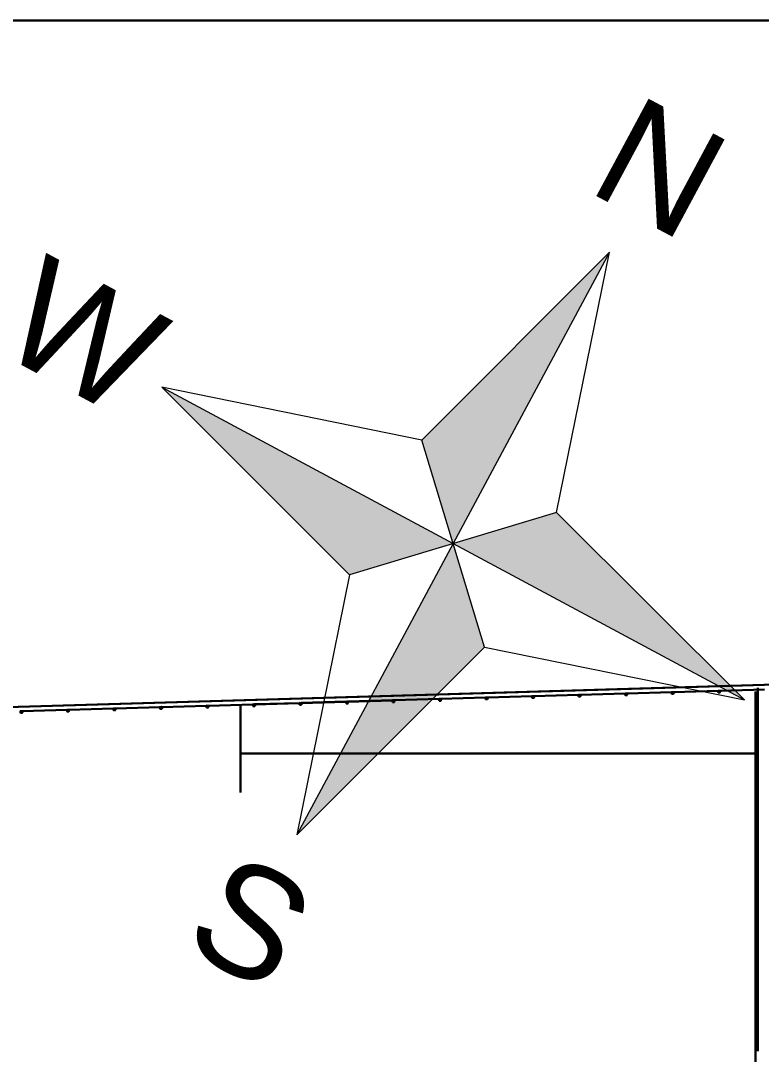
# Model space of a CAD drawing. Extents: x -15449 to 527173, y -170839 to 146543.
# Drawn here: x 15481.11 to 15494.48, y 7832.32 to 7850.99 of the extents above; entities that cross this region are included whole.
import ezdxf

# ---------------------------------------------------------------- set-up
doc = ezdxf.new("R2010")
doc.units = 0
doc.header["$LTSCALE"] = 8
doc.linetypes.add('IMPORT-X-F10A-LAY-S0-00-ASITE-001_EXTG_ROOF$0$HIDDEN2', pattern=[4.7625, 3.175, -1.5875])
doc.linetypes.add('IMPORT-X-F10A-LAY-S0-00-ASITE-001_EXTG_ROOF$0$X-IMFT-ROAD$0$HIDDEN2', pattern=[4.7625, 3.175, -1.5875])
doc.layers.get('0').update_dxf_attribs({"color": 1, "linetype": 'CONTINUOUS'})
for name, color, linetype, lineweight in [('G-IMPT', 7, 'CONTINUOUS', 30), ('Micron SGP Titleblock CAD template EDI$0$G-ANNO-TTLB', 7, 'CONTINUOUS', 30), ('Micron SGP Titleblock CAD template EDI$0$G-IMPT', 7, 'CONTINUOUS', 30)]:
    doc.layers.add(name, color=color, linetype=linetype, lineweight=lineweight)
doc.styles.add('Micron SGP Titleblock CAD template EDI$0$SansSerif', font='sanss___.ttf', dxfattribs={"height": 192.445911})

# ---------------------------------------------------------------- blocks, each defined once
blk = doc.blocks.new('Micron SGP Titleblock CAD template EDI$0$MU_SGP_ANTitleblock_A1_Type01_v1_1 - mu_NorthArrow_Type01-447759-sample')
at = {"layer": 'Micron SGP Titleblock CAD template EDI$0$G-IMPT', "lineweight": 18}
for points in [[(0, 0), (-133.1, 133.1), (0, 575.8)], [(575.8, 0), (0, 0), (133.1, 133.1)], [(-133.1, -133.1), (-575.8, 0), (0, 0)], [(133.1, -133.1), (0, -575.8), (0, 0)]]:
    blk.add_hatch(color=256, dxfattribs=at).paths.add_polyline_path(points)
blk.add_line((-133.1, -133.1), (0, -575.8), dxfattribs=at)
at = {"layer": 'Micron SGP Titleblock CAD template EDI$0$G-IMPT', "lineweight": 18, "flags": 128}
for points in [[(133.1, 133.1), (-133.1, -133.1), (-575.8, 0), (575.8, 0), (133.1, 133.1), (0, 575.8), (-133.1, 133.1)], [(0, 575.8), (0, -575.8), (133.1, -133.1), (575.8, 0)], [(133.1, -133.1), (-133.1, 133.1), (-575.8, 0)]]:
    blk.add_lwpolyline(points, dxfattribs=at)
at = {"layer": 'Micron SGP Titleblock CAD template EDI$0$G-IMPT', "color": 7, "lineweight": 18, "char_height": 192.446, "attachment_point": 1, "line_spacing_factor": 0.954805, "style": 'Micron SGP Titleblock CAD template EDI$0$SansSerif'}
for s, insert, width in [('\\fSansSerif|b0|i0|c136|p34|;N', (-88.6, 843.8), 225.998), ('\\fSansSerif|b0|i0|c136|p34|;W', (-865.4, 111.1), 297.366), ('\\fSansSerif|b0|i0|c136|p34|;S', (-88.6, -650), 208.156)]:
    blk.add_mtext(s, dxfattribs=dict(at, insert=insert, width=width))
blk = doc.blocks.new('A$Cf1db08be')
blk.add_line((0, 71.334), (94.333, 71.334))
blk.add_lwpolyline([(0, 71.334), (94.333, 71.334), (94.333, 0.001), (0, 0.001)], close=True)
at = {"layer": 'G-IMPT'}
for p, q in [((4.728, 58.82), (34.969, 59.705)), ((34.96, 59.703), (19.86, 59.262)), ((19.86, 59.262), (4.728, 58.82)), ((19.14, 59.16), (19.945, 59.184)), ((19.14, 59.158), (19.945, 59.182)), ((19.945, 59.183), (19.945, 59.163)), ((19.948, 59.163), (19.947, 59.182)), ((19.95, 59.163), (19.95, 59.183)), ((19.976, 59.164), (19.975, 59.184)), ((19.978, 59.164), (19.977, 59.183)), ((19.98, 59.185), (20.785, 59.208)), ((19.98, 59.183), (20.785, 59.207)), ((19.98, 59.184), (19.981, 59.164)), ((20.836, 59.193), (20.769, 59.191)), ((20.783, 59.193), (20.783, 59.19)), ((20.784, 59.194), (20.785, 59.194)), ((20.784, 59.192), (20.785, 59.192)), ((20.784, 59.19), (20.785, 59.19)), ((20.785, 59.189), (20.784, 59.189)), ((20.785, 59.207), (20.785, 59.187)), ((20.785, 59.194), (20.785, 59.189)), ((20.785, 59.187), (20.79, 59.187)), ((20.788, 59.187), (20.787, 59.207)), ((20.79, 59.187), (20.79, 59.208)), ((20.79, 59.193), (20.815, 59.194)), ((20.79, 59.19), (20.815, 59.191)), ((20.802, 59.226), (20.804, 59.158)), ((20.815, 59.188), (20.815, 59.208)), ((20.82, 59.188), (20.815, 59.188)), ((20.818, 59.188), (20.817, 59.208)), ((20.82, 59.209), (21.624, 59.233)), ((20.82, 59.208), (21.624, 59.231)), ((20.82, 59.208), (20.82, 59.188)), ((20.821, 59.195), (20.82, 59.195)), ((20.82, 59.195), (20.82, 59.19)), ((20.822, 59.194), (20.82, 59.194)), ((20.822, 59.191), (20.82, 59.191)), ((20.82, 59.19), (20.822, 59.19)), ((20.829, 59.194), (20.822, 59.194)), ((20.822, 59.194), (20.822, 59.191)), ((20.822, 59.191), (20.829, 59.191)), ((20.829, 59.191), (20.829, 59.194)), ((21.676, 59.218), (21.609, 59.216)), ((21.623, 59.218), (21.625, 59.218)), ((21.623, 59.218), (21.623, 59.214)), ((21.623, 59.217), (21.625, 59.217)), ((21.624, 59.232), (21.625, 59.212)), ((21.624, 59.215), (21.625, 59.215)), ((21.625, 59.214), (21.624, 59.214)), ((21.625, 59.218), (21.625, 59.214)), ((21.625, 59.212), (21.63, 59.212)), ((21.627, 59.212), (21.627, 59.231)), ((21.63, 59.212), (21.629, 59.232)), ((21.63, 59.218), (21.655, 59.219)), ((21.63, 59.215), (21.655, 59.215)), ((21.641, 59.25), (21.643, 59.183)), ((21.655, 59.213), (21.655, 59.233)), ((21.66, 59.213), (21.655, 59.213)), ((21.658, 59.213), (21.657, 59.232)), ((21.659, 59.234), (22.464, 59.257)), ((21.66, 59.232), (22.464, 59.256)), ((21.66, 59.233), (21.66, 59.213)), ((21.661, 59.219), (21.66, 59.219)), ((21.66, 59.219), (21.66, 59.215)), ((21.661, 59.218), (21.66, 59.218)), ((21.661, 59.216), (21.66, 59.216)), ((21.66, 59.215), (21.661, 59.215)), ((21.669, 59.219), (21.662, 59.219)), ((21.662, 59.219), (21.662, 59.215)), ((21.662, 59.215), (21.669, 59.216)), ((21.669, 59.216), (21.669, 59.219)), ((22.302, 59.22), (22.302, 36.568)), ((22.342, 59.285), (22.342, 58.48)), ((22.344, 59.285), (22.344, 58.48)), ((13.261, 58.988), (14.066, 59.011)), ((13.262, 58.986), (14.066, 59.01)), ((14.065, 58.997), (14.067, 58.997)), ((14.065, 58.996), (14.065, 58.993)), ((14.065, 58.996), (14.067, 58.996)), ((14.065, 58.994), (14.067, 58.994)), ((14.067, 58.992), (14.065, 58.992)), ((14.066, 59.011), (14.067, 58.99)), ((14.067, 58.997), (14.067, 58.992)), ((14.067, 58.99), (14.072, 58.991)), ((14.069, 58.991), (14.069, 59.01)), ((14.072, 58.991), (14.071, 59.011)), ((14.072, 58.997), (14.097, 58.997)), ((14.072, 58.993), (14.097, 58.994)), ((14.097, 58.991), (14.096, 59.012)), ((14.102, 58.992), (14.097, 58.991)), ((14.099, 58.991), (14.099, 59.011)), ((14.101, 59.013), (14.906, 59.036)), ((14.101, 59.011), (14.906, 59.034)), ((14.101, 59.012), (14.102, 58.992)), ((14.103, 58.998), (14.102, 58.998)), ((14.102, 58.998), (14.102, 58.993)), ((14.103, 58.997), (14.102, 58.997)), ((14.103, 58.995), (14.102, 58.995)), ((14.102, 58.993), (14.103, 58.993)), ((14.11, 58.998), (14.104, 58.997)), ((14.104, 58.997), (14.104, 58.994)), ((14.104, 58.994), (14.111, 58.994)), ((14.111, 58.994), (14.11, 58.998)), ((14.904, 59.021), (14.905, 59.017)), ((14.905, 59.022), (14.906, 59.022)), ((14.905, 59.02), (14.906, 59.02)), ((14.905, 59.018), (14.906, 59.018)), ((14.906, 59.017), (14.905, 59.017)), ((14.906, 59.035), (14.907, 59.015)), ((14.906, 59.022), (14.906, 59.017)), ((14.907, 59.015), (14.912, 59.015)), ((14.909, 59.015), (14.908, 59.034)), ((14.912, 59.015), (14.911, 59.035)), ((14.911, 59.021), (14.937, 59.022)), ((14.911, 59.018), (14.937, 59.018)), ((14.937, 59.016), (14.936, 59.036)), ((14.942, 59.016), (14.937, 59.016)), ((14.939, 59.016), (14.939, 59.035)), ((14.941, 59.037), (15.746, 59.061)), ((14.941, 59.035), (15.746, 59.059)), ((14.941, 59.036), (14.942, 59.016)), ((14.943, 59.023), (14.942, 59.023)), ((14.942, 59.023), (14.942, 59.018)), ((14.943, 59.021), (14.942, 59.021)), ((14.943, 59.019), (14.942, 59.019)), ((14.942, 59.018), (14.943, 59.018)), ((14.95, 59.022), (14.944, 59.022)), ((14.944, 59.022), (14.944, 59.019)), ((14.944, 59.019), (14.95, 59.019)), ((14.95, 59.019), (14.95, 59.022)), ((15.744, 59.046), (15.744, 59.042)), ((15.745, 59.046), (15.746, 59.046)), ((15.745, 59.045), (15.746, 59.045)), ((15.745, 59.043), (15.746, 59.043)), ((15.746, 59.042), (15.745, 59.041)), ((15.746, 59.06), (15.746, 59.04)), ((15.746, 59.046), (15.746, 59.042)), ((15.746, 59.04), (15.751, 59.04)), ((15.749, 59.04), (15.748, 59.059)), ((15.751, 59.04), (15.751, 59.06)), ((15.751, 59.046), (15.776, 59.046)), ((15.751, 59.042), (15.776, 59.043)), ((15.777, 59.041), (15.776, 59.061)), ((15.782, 59.041), (15.777, 59.041)), ((15.779, 59.041), (15.779, 59.06)), ((15.781, 59.062), (16.586, 59.085)), ((15.781, 59.06), (16.586, 59.084)), ((15.781, 59.061), (15.782, 59.041)), ((15.783, 59.047), (15.781, 59.047)), ((15.781, 59.047), (15.782, 59.043)), ((15.783, 59.046), (15.781, 59.046)), ((15.783, 59.044), (15.782, 59.044)), ((15.782, 59.043), (15.783, 59.043)), ((15.79, 59.047), (15.783, 59.047)), ((15.783, 59.047), (15.783, 59.043)), ((15.783, 59.043), (15.79, 59.043)), ((15.79, 59.043), (15.79, 59.047)), ((16.584, 59.07), (16.584, 59.067)), ((16.585, 59.071), (16.586, 59.071)), ((16.585, 59.069), (16.586, 59.07)), ((16.585, 59.067), (16.586, 59.067)), ((16.586, 59.066), (16.585, 59.066)), ((16.586, 59.084), (16.586, 59.064)), ((16.586, 59.071), (16.586, 59.066)), ((16.586, 59.064), (16.591, 59.064)), ((16.589, 59.064), (16.588, 59.084)), ((16.591, 59.064), (16.591, 59.085)), ((16.591, 59.07), (16.616, 59.071)), ((16.591, 59.067), (16.616, 59.068)), ((16.616, 59.065), (16.616, 59.085)), ((16.621, 59.065), (16.616, 59.065)), ((16.619, 59.065), (16.618, 59.085)), ((16.621, 59.086), (17.425, 59.11)), ((16.621, 59.085), (17.425, 59.108)), ((16.621, 59.085), (16.621, 59.065)), ((16.622, 59.072), (16.621, 59.072)), ((16.621, 59.072), (16.621, 59.067)), ((16.623, 59.071), (16.621, 59.071)), ((16.623, 59.069), (16.621, 59.068)), ((16.621, 59.067), (16.623, 59.067)), ((16.63, 59.071), (16.623, 59.071)), ((16.623, 59.071), (16.623, 59.068)), ((16.623, 59.068), (16.63, 59.068)), ((16.63, 59.068), (16.63, 59.071)), ((17.424, 59.095), (17.426, 59.095)), ((17.424, 59.095), (17.424, 59.091)), ((17.424, 59.094), (17.426, 59.094)), ((17.425, 59.109), (17.426, 59.089)), ((17.425, 59.092), (17.426, 59.092)), ((17.426, 59.091), (17.425, 59.091)), ((17.426, 59.095), (17.426, 59.091)), ((17.426, 59.089), (17.431, 59.089)), ((17.428, 59.089), (17.428, 59.108)), ((17.431, 59.089), (17.43, 59.109)), ((17.431, 59.095), (17.456, 59.096)), ((17.431, 59.092), (17.456, 59.092)), ((17.456, 59.09), (17.456, 59.11)), ((17.461, 59.09), (17.456, 59.09)), ((17.459, 59.09), (17.458, 59.109)), ((17.46, 59.111), (18.265, 59.134)), ((17.461, 59.109), (18.265, 59.133)), ((17.461, 59.11), (17.461, 59.09)), ((17.462, 59.096), (17.461, 59.096)), ((17.461, 59.096), (17.461, 59.092)), ((17.462, 59.095), (17.461, 59.095)), ((17.462, 59.093), (17.461, 59.093)), ((17.461, 59.092), (17.462, 59.092)), ((17.47, 59.096), (17.463, 59.096)), ((17.463, 59.096), (17.463, 59.092)), ((17.463, 59.092), (17.47, 59.093)), ((17.47, 59.093), (17.47, 59.096)), ((18.264, 59.12), (18.266, 59.12)), ((18.264, 59.119), (18.264, 59.116)), ((18.264, 59.119), (18.266, 59.119)), ((18.264, 59.117), (18.266, 59.117)), ((18.266, 59.115), (18.264, 59.115)), ((18.265, 59.134), (18.266, 59.113)), ((18.266, 59.12), (18.266, 59.115)), ((18.266, 59.113), (18.271, 59.114)), ((18.268, 59.114), (18.268, 59.133)), ((18.271, 59.114), (18.27, 59.134)), ((18.271, 59.119), (18.296, 59.12)), ((18.271, 59.116), (18.296, 59.117)), ((18.296, 59.114), (18.295, 59.135)), ((18.301, 59.115), (18.296, 59.114)), ((18.298, 59.114), (18.298, 59.134)), ((18.3, 59.135), (19.105, 59.159)), ((18.3, 59.134), (19.105, 59.157)), ((18.3, 59.135), (18.301, 59.115)), ((18.302, 59.121), (18.301, 59.121)), ((18.301, 59.121), (18.301, 59.116)), ((18.302, 59.12), (18.301, 59.12)), ((18.302, 59.118), (18.301, 59.118)), ((18.301, 59.116), (18.302, 59.116)), ((18.309, 59.121), (18.303, 59.12)), ((18.303, 59.12), (18.303, 59.117)), ((18.303, 59.117), (18.31, 59.117)), ((18.31, 59.117), (18.309, 59.121)), ((19.103, 59.144), (19.104, 59.14)), ((19.104, 59.145), (19.105, 59.145)), ((19.104, 59.143), (19.105, 59.143)), ((19.104, 59.141), (19.105, 59.141)), ((19.105, 59.14), (19.104, 59.14)), ((19.105, 59.158), (19.106, 59.138)), ((19.105, 59.145), (19.105, 59.14)), ((19.106, 59.138), (19.111, 59.138)), ((19.108, 59.138), (19.107, 59.157)), ((19.111, 59.138), (19.11, 59.158)), ((19.11, 59.144), (19.136, 59.145)), ((19.11, 59.141), (19.136, 59.141)), ((19.136, 59.139), (19.135, 59.159)), ((19.141, 59.139), (19.136, 59.139)), ((19.138, 59.139), (19.138, 59.158)), ((19.14, 59.159), (19.141, 59.139)), ((19.142, 59.146), (19.141, 59.146)), ((19.141, 59.146), (19.141, 59.141)), ((19.142, 59.144), (19.141, 59.144)), ((19.142, 59.142), (19.141, 59.142)), ((19.141, 59.141), (19.142, 59.141)), ((19.149, 59.145), (19.143, 59.145)), ((19.143, 59.145), (19.143, 59.142)), ((19.143, 59.142), (19.149, 59.142)), ((19.149, 59.142), (19.149, 59.145)), ((19.943, 59.169), (19.943, 59.165)), ((19.944, 59.169), (19.945, 59.169)), ((19.944, 59.168), (19.945, 59.168)), ((19.944, 59.166), (19.945, 59.166)), ((19.945, 59.165), (19.944, 59.164)), ((19.945, 59.169), (19.945, 59.165)), ((19.945, 59.163), (19.95, 59.163)), ((19.95, 59.169), (19.975, 59.169)), ((19.95, 59.165), (19.975, 59.166)), ((19.981, 59.164), (19.976, 59.164)), ((19.982, 59.17), (19.98, 59.17)), ((19.98, 59.17), (19.981, 59.166)), ((19.982, 59.169), (19.98, 59.169)), ((19.982, 59.167), (19.98, 59.167)), ((19.981, 59.166), (19.982, 59.166)), ((19.989, 59.17), (19.982, 59.17)), ((19.982, 59.17), (19.982, 59.166)), ((19.982, 59.166), (19.989, 59.166)), ((19.989, 59.166), (19.989, 59.17)), ((9.028, 58.843), (9.033, 58.843)), ((9.033, 58.843), (9.032, 58.863)), ((9.033, 58.849), (9.058, 58.85)), ((9.033, 58.846), (9.058, 58.846)), ((9.058, 58.844), (9.058, 58.864)), ((9.063, 58.844), (9.058, 58.844)), ((9.061, 58.844), (9.06, 58.863)), ((9.062, 58.865), (9.867, 58.889)), ((9.063, 58.863), (9.867, 58.887)), ((9.063, 58.864), (9.063, 58.844)), ((9.064, 58.851), (9.063, 58.85)), ((9.063, 58.85), (9.063, 58.846)), ((9.064, 58.849), (9.063, 58.849)), ((9.064, 58.847), (9.063, 58.847)), ((9.063, 58.846), (9.064, 58.846)), ((9.072, 58.85), (9.065, 58.85)), ((9.065, 58.85), (9.065, 58.847)), ((9.065, 58.847), (9.072, 58.847)), ((9.072, 58.847), (9.072, 58.85)), ((9.866, 58.874), (9.868, 58.874)), ((9.866, 58.873), (9.866, 58.87)), ((9.866, 58.873), (9.868, 58.873)), ((9.866, 58.871), (9.868, 58.871)), ((9.868, 58.869), (9.866, 58.869)), ((9.867, 58.888), (9.868, 58.868)), ((9.868, 58.874), (9.868, 58.869)), ((9.868, 58.868), (9.873, 58.868)), ((9.87, 58.868), (9.87, 58.887)), ((9.873, 58.868), (9.872, 58.888)), ((9.873, 58.874), (9.898, 58.874)), ((9.873, 58.87), (9.898, 58.871)), ((9.898, 58.868), (9.897, 58.889)), ((9.903, 58.869), (9.898, 58.868)), ((9.901, 58.868), (9.9, 58.888)), ((9.902, 58.89), (10.707, 58.913)), ((9.902, 58.888), (10.707, 58.911)), ((9.902, 58.889), (9.903, 58.869)), ((9.904, 58.875), (9.903, 58.875)), ((9.903, 58.875), (9.903, 58.87)), ((9.904, 58.874), (9.903, 58.874)), ((9.904, 58.872), (9.903, 58.872)), ((9.903, 58.87), (9.904, 58.87)), ((9.911, 58.875), (9.905, 58.874)), ((9.905, 58.874), (9.905, 58.871)), ((9.905, 58.871), (9.912, 58.871)), ((9.912, 58.871), (9.911, 58.875)), ((10.705, 58.898), (10.706, 58.894)), ((10.706, 58.899), (10.707, 58.899)), ((10.706, 58.897), (10.707, 58.897)), ((10.706, 58.895), (10.707, 58.895)), ((10.707, 58.894), (10.706, 58.894)), ((10.707, 58.912), (10.708, 58.892)), ((10.707, 58.899), (10.707, 58.894)), ((10.708, 58.892), (10.713, 58.892)), ((10.71, 58.892), (10.71, 58.911)), ((10.713, 58.892), (10.712, 58.912)), ((10.712, 58.898), (10.738, 58.899)), ((10.713, 58.895), (10.738, 58.896)), ((10.738, 58.893), (10.737, 58.913)), ((10.743, 58.893), (10.738, 58.893)), ((10.74, 58.893), (10.74, 58.912)), ((10.742, 58.914), (11.547, 58.938)), ((10.742, 58.912), (11.547, 58.936)), ((10.742, 58.913), (10.743, 58.893)), ((10.744, 58.9), (10.743, 58.9)), ((10.743, 58.9), (10.743, 58.895)), ((10.744, 58.898), (10.743, 58.898)), ((10.744, 58.896), (10.743, 58.896)), ((10.743, 58.895), (10.744, 58.895)), ((10.751, 58.899), (10.745, 58.899)), ((10.745, 58.899), (10.745, 58.896)), ((10.745, 58.896), (10.751, 58.896)), ((10.751, 58.896), (10.751, 58.899)), ((11.545, 58.923), (11.545, 58.919)), ((11.546, 58.923), (11.547, 58.923)), ((11.546, 58.922), (11.547, 58.922)), ((11.546, 58.92), (11.547, 58.92)), ((11.547, 58.919), (11.546, 58.919)), ((11.547, 58.937), (11.547, 58.917)), ((11.547, 58.923), (11.547, 58.919)), ((11.547, 58.917), (11.552, 58.917)), ((11.55, 58.917), (11.549, 58.936)), ((11.552, 58.917), (11.552, 58.937)), ((11.552, 58.923), (11.577, 58.923)), ((11.552, 58.919), (11.578, 58.92)), ((11.578, 58.918), (11.577, 58.938)), ((11.583, 58.918), (11.578, 58.918)), ((11.58, 58.918), (11.58, 58.937)), ((11.582, 58.939), (12.387, 58.962)), ((11.582, 58.937), (12.387, 58.961)), ((11.582, 58.938), (11.583, 58.918)), ((11.584, 58.924), (11.582, 58.924)), ((11.582, 58.924), (11.583, 58.92)), ((11.584, 58.923), (11.582, 58.923)), ((11.584, 58.921), (11.583, 58.921)), ((11.583, 58.92), (11.584, 58.92)), ((11.591, 58.924), (11.584, 58.924)), ((11.584, 58.924), (11.584, 58.92)), ((11.584, 58.92), (11.591, 58.921)), ((11.591, 58.921), (11.591, 58.924)), ((12.385, 58.947), (12.385, 58.944)), ((12.386, 58.948), (12.387, 58.948)), ((12.386, 58.946), (12.387, 58.947)), ((12.386, 58.944), (12.387, 58.944)), ((12.387, 58.943), (12.386, 58.943)), ((12.387, 58.961), (12.387, 58.941)), ((12.387, 58.948), (12.387, 58.943)), ((12.387, 58.941), (12.392, 58.941)), ((12.39, 58.941), (12.389, 58.961)), ((12.392, 58.941), (12.392, 58.962)), ((12.392, 58.947), (12.417, 58.948)), ((12.392, 58.944), (12.417, 58.945)), ((12.417, 58.942), (12.417, 58.962)), ((12.422, 58.942), (12.417, 58.942)), ((12.42, 58.942), (12.419, 58.962)), ((12.422, 58.963), (13.226, 58.987)), ((12.422, 58.962), (13.226, 58.985)), ((12.422, 58.962), (12.422, 58.942)), ((12.423, 58.949), (12.422, 58.949)), ((12.422, 58.949), (12.422, 58.944)), ((12.424, 58.948), (12.422, 58.948)), ((12.424, 58.946), (12.422, 58.945)), ((12.422, 58.944), (12.424, 58.944)), ((12.431, 58.948), (12.424, 58.948)), ((12.424, 58.948), (12.424, 58.945)), ((12.424, 58.945), (12.431, 58.945)), ((12.431, 58.945), (12.431, 58.948)), ((12.999, 57.397), (12.999, 58.968)), ((13.225, 58.972), (13.227, 58.972)), ((13.225, 58.972), (13.225, 58.968)), ((13.226, 58.986), (13.227, 58.966)), ((13.226, 58.971), (13.227, 58.971)), ((13.226, 58.969), (13.227, 58.969)), ((13.227, 58.968), (13.226, 58.968)), ((13.227, 58.972), (13.227, 58.968)), ((13.227, 58.966), (13.232, 58.966)), ((13.229, 58.966), (13.229, 58.985)), ((13.232, 58.966), (13.231, 58.986)), ((13.232, 58.972), (13.257, 58.973)), ((13.232, 58.969), (13.257, 58.969)), ((13.257, 58.967), (13.257, 58.987)), ((13.262, 58.967), (13.257, 58.967)), ((13.26, 58.967), (13.259, 58.986)), ((13.262, 58.987), (13.262, 58.967)), ((13.263, 58.974), (13.262, 58.973)), ((13.262, 58.973), (13.262, 58.969)), ((13.263, 58.972), (13.262, 58.972)), ((13.263, 58.97), (13.262, 58.97)), ((13.262, 58.969), (13.263, 58.969)), ((13.271, 58.973), (13.264, 58.973)), ((13.264, 58.973), (13.264, 58.969)), ((13.264, 58.969), (13.271, 58.97)), ((13.271, 58.97), (13.271, 58.973)), ((22.343, 58.48), (22.323, 58.48)), ((22.323, 58.48), (22.323, 58.475)), ((22.323, 58.477), (22.342, 58.477)), ((22.323, 58.475), (22.343, 58.475)), ((22.323, 58.445), (22.323, 58.45)), ((22.323, 58.45), (22.343, 58.45)), ((22.323, 58.447), (22.342, 58.447)), ((22.343, 58.445), (22.323, 58.445)), ((22.329, 58.482), (22.325, 58.482)), ((22.325, 58.48), (22.325, 58.481)), ((22.329, 58.48), (22.325, 58.48)), ((22.325, 58.475), (22.325, 58.45)), ((22.329, 58.445), (22.325, 58.445)), ((22.325, 58.445), (22.325, 58.443)), ((22.325, 58.443), (22.325, 58.436)), ((22.329, 58.443), (22.325, 58.443)), ((22.325, 58.436), (22.329, 58.436)), ((22.326, 58.481), (22.326, 58.48)), ((22.326, 58.443), (22.326, 58.445)), ((22.328, 58.481), (22.328, 58.48)), ((22.328, 58.443), (22.328, 58.445)), ((22.329, 58.481), (22.329, 58.48)), ((22.329, 58.475), (22.329, 58.45)), ((22.329, 58.443), (22.329, 58.445)), ((22.329, 58.436), (22.329, 58.443)), ((22.342, 58.445), (22.342, 57.64)), ((22.344, 58.445), (22.344, 57.64)), ((12.999, 58.098), (22.342, 58.098)), ((22.342, 58.098), (22.342, 52.722))]:
    blk.add_line(p, q, dxfattribs=at)
at = {"layer": 'G-IMPT', "linetype": 'IMPORT-X-F10A-LAY-S0-00-ASITE-001_EXTG_ROOF$0$HIDDEN2'}
for p, q in [((19.122, 59.176), (19.124, 59.109)), ((19.962, 59.201), (19.964, 59.134)), ((13.243, 59.004), (13.245, 58.937)), ((14.118, 58.996), (14.051, 58.994)), ((14.083, 59.029), (14.085, 58.962)), ((14.958, 59.021), (14.89, 59.019)), ((14.923, 59.053), (14.925, 58.986)), ((15.797, 59.045), (15.73, 59.043)), ((15.763, 59.078), (15.765, 59.011)), ((16.637, 59.07), (16.57, 59.068)), ((16.603, 59.103), (16.605, 59.035)), ((17.477, 59.095), (17.41, 59.093)), ((17.442, 59.127), (17.444, 59.06)), ((18.317, 59.119), (18.25, 59.117)), ((18.282, 59.152), (18.284, 59.085)), ((19.157, 59.144), (19.089, 59.142)), ((19.996, 59.168), (19.929, 59.166)), ((9.079, 58.849), (9.012, 58.847)), ((9.044, 58.881), (9.046, 58.814)), ((9.919, 58.873), (9.852, 58.871)), ((9.884, 58.906), (9.886, 58.839)), ((10.759, 58.898), (10.691, 58.896)), ((10.724, 58.93), (10.726, 58.863)), ((11.598, 58.922), (11.531, 58.92)), ((11.564, 58.955), (11.566, 58.888)), ((12.438, 58.947), (12.371, 58.945)), ((12.404, 58.98), (12.406, 58.912)), ((13.278, 58.972), (13.211, 58.97))]:
    blk.add_line(p, q, dxfattribs=at)
at = {"layer": 'G-IMPT', "linetype": 'IMPORT-X-F10A-LAY-S0-00-ASITE-001_EXTG_ROOF$0$X-IMFT-ROAD$0$HIDDEN2'}
for p, q in [((22.361, 58.462), (22.294, 58.462)), ((22.327, 58.429), (22.327, 58.496))]:
    blk.add_line(p, q, dxfattribs=at)
at = {"layer": 'G-IMPT'}
for centre, radius in [((19.947, 59.183), 0.00084), ((19.963, 59.167), 0.0126), ((19.963, 59.167), 0.0109), ((19.977, 59.184), 0.00084), ((20.787, 59.207), 0.00084), ((20.803, 59.192), 0.0126), ((20.803, 59.192), 0.0109), ((20.817, 59.208), 0.00084), ((21.627, 59.232), 0.00084), ((21.642, 59.217), 0.0126), ((21.642, 59.217), 0.0109), ((21.657, 59.233), 0.00084), ((14.069, 59.011), 0.00084), ((14.084, 58.995), 0.0126), ((14.084, 58.995), 0.0109), ((14.099, 59.012), 0.00084), ((14.908, 59.035), 0.00084), ((14.924, 59.02), 0.0126), ((14.924, 59.02), 0.0109), ((14.939, 59.036), 0.00084), ((15.748, 59.06), 0.00084), ((15.764, 59.044), 0.0126), ((15.764, 59.044), 0.0109), ((15.778, 59.061), 0.00084), ((16.588, 59.085), 0.00084), ((16.604, 59.069), 0.0126), ((16.604, 59.069), 0.0109), ((16.618, 59.085), 0.00084), ((17.428, 59.109), 0.00084), ((17.443, 59.094), 0.0126), ((17.443, 59.094), 0.0109), ((17.458, 59.11), 0.00084), ((18.268, 59.134), 0.00084), ((18.283, 59.118), 0.0126), ((18.283, 59.118), 0.0109), ((18.298, 59.135), 0.00084), ((19.107, 59.158), 0.00084), ((19.123, 59.143), 0.0126), ((19.123, 59.143), 0.0109), ((19.138, 59.159), 0.00084), ((9.045, 58.848), 0.0126), ((9.045, 58.848), 0.0109), ((9.06, 58.864), 0.00084), ((9.87, 58.888), 0.00084), ((9.885, 58.872), 0.0126), ((9.885, 58.872), 0.0109), ((9.9, 58.889), 0.00084), ((10.709, 58.912), 0.00084), ((10.725, 58.897), 0.0126), ((10.725, 58.897), 0.0109), ((10.74, 58.913), 0.00084), ((11.549, 58.937), 0.00084), ((11.565, 58.921), 0.0126), ((11.565, 58.921), 0.0109), ((11.58, 58.938), 0.00084), ((12.389, 58.962), 0.00084), ((12.405, 58.946), 0.0126), ((12.405, 58.946), 0.0109), ((12.419, 58.962), 0.00084), ((13.229, 58.986), 0.00084), ((13.244, 58.971), 0.0126), ((13.244, 58.971), 0.0109), ((13.259, 58.987), 0.00084), ((22.327, 58.462), 0.0126), ((22.327, 58.462), 0.0109), ((22.343, 58.477), 0.00084), ((22.343, 58.447), 0.00084)]:
    blk.add_circle(centre, radius, dxfattribs=at)
for centre, radius, start, end in [((19.947, 59.183), 0.00252, 1.6776, 181.6776), ((19.977, 59.184), 0.00252, 1.6776, 181.6776), ((20.784, 59.193), 0.000657, 91.6047, 271.6047), ((20.784, 59.191), 0.00117, 119.4455, 164.9647), ((20.784, 59.191), 0.00117, 198.2448, 243.7639), ((20.784, 59.19), 0.000657, 91.6047, 271.6047), ((20.787, 59.207), 0.00252, 1.6776, 181.6776), ((20.817, 59.208), 0.00252, 1.6776, 181.6776), ((20.821, 59.194), 0.000657, 271.7505, 91.7505), ((20.821, 59.193), 0.00117, 18.3906, 63.9097), ((20.821, 59.193), 0.00117, 299.5913, 345.1105), ((20.822, 59.191), 0.000657, 271.7505, 91.7505), ((21.623, 59.218), 0.000657, 91.6047, 271.6047), ((21.624, 59.216), 0.00117, 119.4455, 164.9647), ((21.624, 59.216), 0.00117, 198.2448, 243.7639), ((21.624, 59.214), 0.000657, 91.6047, 271.6047), ((21.627, 59.232), 0.00252, 1.6776, 181.6776), ((21.657, 59.233), 0.00252, 1.6776, 181.6776), ((21.661, 59.219), 0.000657, 271.7505, 91.7505), ((21.661, 59.217), 0.00117, 18.3906, 63.9097), ((21.661, 59.217), 0.00117, 299.5913, 345.1105), ((21.661, 59.215), 0.000657, 271.7505, 91.7505), ((13.229, 58.986), 0.00252, 1.6776, 181.6776), ((13.259, 58.987), 0.00252, 1.6776, 181.6776), ((14.065, 58.996), 0.000657, 91.6047, 271.6047), ((14.066, 58.995), 0.00117, 119.4455, 164.9647), ((14.065, 58.993), 0.000657, 91.6047, 271.6047), ((14.066, 58.995), 0.00117, 198.2448, 243.7639), ((14.069, 59.011), 0.00252, 1.6776, 181.6776), ((14.099, 59.012), 0.00252, 1.6776, 181.6776), ((14.103, 58.997), 0.000657, 271.7505, 91.7505), ((14.103, 58.996), 0.00117, 18.3906, 63.9097), ((14.103, 58.996), 0.00117, 299.5913, 345.1105), ((14.103, 58.994), 0.000657, 271.7505, 91.7505), ((14.905, 59.021), 0.000657, 91.6047, 271.6047), ((14.906, 59.019), 0.00117, 119.4455, 164.9647), ((14.906, 59.019), 0.00117, 198.2448, 243.7639), ((14.905, 59.018), 0.000657, 91.6047, 271.6047), ((14.908, 59.035), 0.00252, 1.6776, 181.6776), ((14.939, 59.036), 0.00252, 1.6776, 181.6776), ((14.943, 59.022), 0.000657, 271.7505, 91.7505), ((14.942, 59.02), 0.00117, 18.3906, 63.9097), ((14.942, 59.02), 0.00117, 299.5913, 345.1105), ((14.943, 59.019), 0.000657, 271.7505, 91.7505), ((15.745, 59.046), 0.000657, 91.6047, 271.6047), ((15.745, 59.044), 0.00117, 119.4455, 164.9647), ((15.745, 59.042), 0.000657, 91.6047, 271.6047), ((15.745, 59.044), 0.00117, 198.2448, 243.7639), ((15.748, 59.06), 0.00252, 1.6776, 181.6776), ((15.778, 59.061), 0.00252, 1.6776, 181.6776), ((15.783, 59.047), 0.000657, 271.7505, 91.7505), ((15.782, 59.045), 0.00117, 18.3906, 63.9097), ((15.782, 59.045), 0.00117, 299.5913, 345.1105), ((15.783, 59.043), 0.000657, 271.7505, 91.7505), ((16.585, 59.07), 0.000657, 91.6047, 271.6047), ((16.585, 59.068), 0.00117, 119.4455, 164.9647), ((16.585, 59.068), 0.00117, 198.2448, 243.7639), ((16.585, 59.067), 0.000657, 91.6047, 271.6047), ((16.588, 59.085), 0.00252, 1.6776, 181.6776), ((16.618, 59.085), 0.00252, 1.6776, 181.6776), ((16.622, 59.071), 0.000657, 271.7505, 91.7505), ((16.622, 59.07), 0.00117, 18.3906, 63.9097), ((16.622, 59.07), 0.00117, 299.5913, 345.1105), ((16.623, 59.068), 0.000657, 271.7505, 91.7505), ((17.424, 59.095), 0.000657, 91.6047, 271.6047), ((17.425, 59.093), 0.00117, 119.4455, 164.9647), ((17.425, 59.093), 0.00117, 198.2448, 243.7639), ((17.425, 59.091), 0.000657, 91.6047, 271.6047), ((17.428, 59.109), 0.00252, 1.6776, 181.6776), ((17.458, 59.11), 0.00252, 1.6776, 181.6776), ((17.462, 59.096), 0.000657, 271.7505, 91.7505), ((17.462, 59.094), 0.00117, 18.3906, 63.9097), ((17.462, 59.094), 0.00117, 299.5913, 345.1105), ((17.462, 59.092), 0.000657, 271.7505, 91.7505), ((18.264, 59.119), 0.000657, 91.6047, 271.6047), ((18.265, 59.118), 0.00117, 119.4455, 164.9647), ((18.264, 59.116), 0.000657, 91.6047, 271.6047), ((18.265, 59.118), 0.00117, 198.2448, 243.7639), ((18.268, 59.134), 0.00252, 1.6776, 181.6776), ((18.298, 59.135), 0.00252, 1.6776, 181.6776), ((18.302, 59.12), 0.000657, 271.7505, 91.7505), ((18.302, 59.119), 0.00117, 18.3906, 63.9097), ((18.302, 59.119), 0.00117, 299.5913, 345.1105), ((18.302, 59.117), 0.000657, 271.7505, 91.7505), ((19.104, 59.144), 0.000657, 91.6047, 271.6047), ((19.105, 59.142), 0.00117, 119.4455, 164.9647), ((19.105, 59.142), 0.00117, 198.2448, 243.7639), ((19.104, 59.141), 0.000657, 91.6047, 271.6047), ((19.107, 59.158), 0.00252, 1.6776, 181.6776), ((19.138, 59.159), 0.00252, 1.6776, 181.6776), ((19.142, 59.145), 0.000657, 271.7505, 91.7505), ((19.141, 59.143), 0.00117, 18.3906, 63.9097), ((19.141, 59.143), 0.00117, 299.5913, 345.1105), ((19.142, 59.142), 0.000657, 271.7505, 91.7505), ((19.944, 59.169), 0.000657, 91.6047, 271.6047), ((19.944, 59.167), 0.00117, 119.4455, 164.9647), ((19.944, 59.165), 0.000657, 91.6047, 271.6047), ((19.944, 59.167), 0.00117, 198.2448, 243.7639), ((19.982, 59.17), 0.000657, 271.7505, 91.7505), ((19.981, 59.168), 0.00117, 18.3906, 63.9097), ((19.981, 59.168), 0.00117, 299.5913, 345.1105), ((19.982, 59.166), 0.000657, 271.7505, 91.7505), ((9.03, 58.863), 0.00252, 1.6776, 181.6776), ((9.06, 58.864), 0.00252, 1.6776, 181.6776), ((9.064, 58.85), 0.000657, 271.7505, 91.7505), ((9.064, 58.848), 0.00117, 18.3906, 63.9097), ((9.064, 58.848), 0.00117, 299.5913, 345.1105), ((9.064, 58.846), 0.000657, 271.7505, 91.7505), ((9.866, 58.873), 0.000657, 91.6047, 271.6047), ((9.867, 58.872), 0.00117, 119.4455, 164.9647), ((9.866, 58.87), 0.000657, 91.6047, 271.6047), ((9.867, 58.872), 0.00117, 198.2448, 243.7639), ((9.87, 58.888), 0.00252, 1.6776, 181.6776), ((9.9, 58.889), 0.00252, 1.6776, 181.6776), ((9.904, 58.874), 0.000657, 271.7505, 91.7505), ((9.904, 58.873), 0.00117, 18.3906, 63.9097), ((9.904, 58.873), 0.00117, 299.5913, 345.1105), ((9.904, 58.871), 0.000657, 271.7505, 91.7505), ((10.706, 58.898), 0.000657, 91.6047, 271.6047), ((10.707, 58.896), 0.00117, 119.4455, 164.9647), ((10.707, 58.896), 0.00117, 198.2448, 243.7639), ((10.706, 58.895), 0.000657, 91.6047, 271.6047), ((10.709, 58.912), 0.00252, 1.6776, 181.6776), ((10.74, 58.913), 0.00252, 1.6776, 181.6776), ((10.744, 58.899), 0.000657, 271.7505, 91.7505), ((10.743, 58.897), 0.00117, 18.3906, 63.9097), ((10.743, 58.897), 0.00117, 299.5913, 345.1105), ((10.744, 58.896), 0.000657, 271.7505, 91.7505), ((11.546, 58.923), 0.000657, 91.6047, 271.6047), ((11.546, 58.921), 0.00117, 119.4455, 164.9647), ((11.546, 58.921), 0.00117, 198.2448, 243.7639), ((11.546, 58.919), 0.000657, 91.6047, 271.6047), ((11.549, 58.937), 0.00252, 1.6776, 181.6776), ((11.58, 58.938), 0.00252, 1.6776, 181.6776), ((11.584, 58.924), 0.000657, 271.7505, 91.7505), ((11.583, 58.922), 0.00117, 18.3906, 63.9097), ((11.583, 58.922), 0.00117, 299.5913, 345.1105), ((11.584, 58.92), 0.000657, 271.7505, 91.7505), ((12.386, 58.947), 0.000657, 91.6047, 271.6047), ((12.386, 58.945), 0.00117, 119.4455, 164.9647), ((12.386, 58.945), 0.00117, 198.2448, 243.7639), ((12.386, 58.944), 0.000657, 91.6047, 271.6047), ((12.389, 58.962), 0.00252, 1.6776, 181.6776), ((12.419, 58.962), 0.00252, 1.6776, 181.6776), ((12.424, 58.948), 0.000657, 271.7505, 91.7505), ((12.423, 58.947), 0.00117, 18.3906, 63.9097), ((12.423, 58.947), 0.00117, 299.5913, 345.1105), ((12.424, 58.945), 0.000657, 271.7505, 91.7505), ((13.225, 58.972), 0.000657, 91.6047, 271.6047), ((13.226, 58.97), 0.00117, 119.4455, 164.9647), ((13.226, 58.97), 0.00117, 198.2448, 243.7639), ((13.226, 58.968), 0.000657, 91.6047, 271.6047), ((13.263, 58.973), 0.000657, 271.7505, 91.7505), ((13.263, 58.971), 0.00117, 18.3906, 63.9097), ((13.263, 58.971), 0.00117, 299.5913, 345.1105), ((13.263, 58.969), 0.000657, 271.7505, 91.7505), ((22.325, 58.481), 0.000657, 359.9271, 179.9271), ((22.325, 58.443), 0.000657, 180.0729, 0.0729), ((22.327, 58.481), 0.00117, 106.5671, 152.0863), ((22.327, 58.444), 0.00117, 207.9137, 253.4328), ((22.327, 58.481), 0.00117, 27.7679, 73.287), ((22.327, 58.444), 0.00117, 286.7129, 332.2321), ((22.329, 58.481), 0.000657, 359.9271, 179.9271), ((22.329, 58.443), 0.000657, 180.0729, 0.0729), ((22.343, 58.477), 0.00252, 270, 90), ((22.343, 58.447), 0.00252, 270, 90)]:
    blk.add_arc(centre, radius, start, end, dxfattribs=at)
blk = doc.blocks.new('Micron SGP Titleblock CAD template EDI$0$MU_SGP_ANTitleblock_A1_Type01_v1_1 - A1-419101-sample')
at = {"xscale": 0.01036800000000001, "yscale": 0.01036800000000001, "zscale": 0.01036800000000001, "rotation": 331.7799999999999}
blk.add_blockref('Micron SGP Titleblock CAD template EDI$0$MU_SGP_ANTitleblock_A1_Type01_v1_1 - mu_NorthArrow_Type01-447759-sample', (748.424, 373.945), dxfattribs=at)
blk.add_blockref('A$Cf1db08be', (731.583, 312.055))
blk = doc.blocks.new('Micron SGP Titleblock CAD template EDI')
at = {"layer": 'Micron SGP Titleblock CAD template EDI$0$G-ANNO-TTLB'}
blk.add_blockref('Micron SGP Titleblock CAD template EDI$0$MU_SGP_ANTitleblock_A1_Type01_v1_1 - A1-419101-sample', (-3.846, 118.854), dxfattribs=at)

msp = doc.modelspace()

# ---------------------------------------------------------------- block references
msp.add_blockref('Micron SGP Titleblock CAD template EDI', (14744.3378, 7348.7447))

doc.saveas('drawing.dxf')
